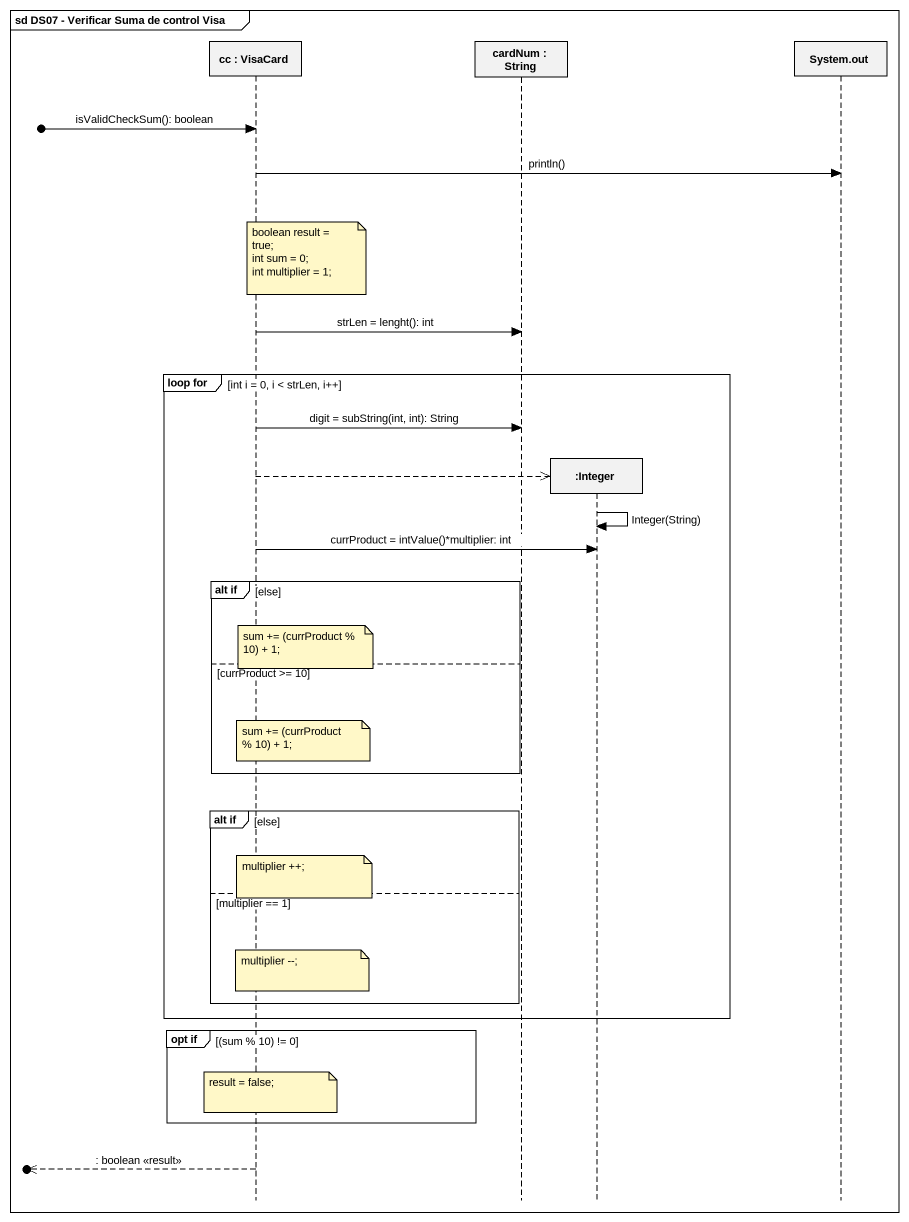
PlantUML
@startuml
mainframe sd DS07 - Verificar Suma de control Visa
hide footbox
participant "cc : VisaCard" as cc
participant "cardNum : String" as cardNum
participant ":Integer" as Integer
participant "System.out" as System_out

[o-> cc : isValidCheckSum(): boolean
cc -> System_out : println()
note over cc
  boolean result = true;
  int sum = 0;
  int multiplier = 1;
end note
cc -> cardNum : strLen = lenght(): int
group loop for [int i = 0, i < strLen, i++]
  cc -> cardNum : digit = subString(int, int): String
  cc -->> Integer **
  Integer -> Integer : Integer(String)
  cc -> Integer : currProduct = intValue()*multiplier: int
  group alt if [else]
    note over cc : sum += (currProduct % 10) + 1;
  else currProduct >= 10
    note over cc : sum += (currProduct % 10) + 1;
  end
  group alt if [else]
    note over cc : multiplier ++;
  else multiplier == 1
    note over cc : multiplier --;
  end
end
group opt if [(sum % 10) != 0]
  note over cc : result = false;
end
[o<<-- cc : : boolean <<result>>
@enduml
